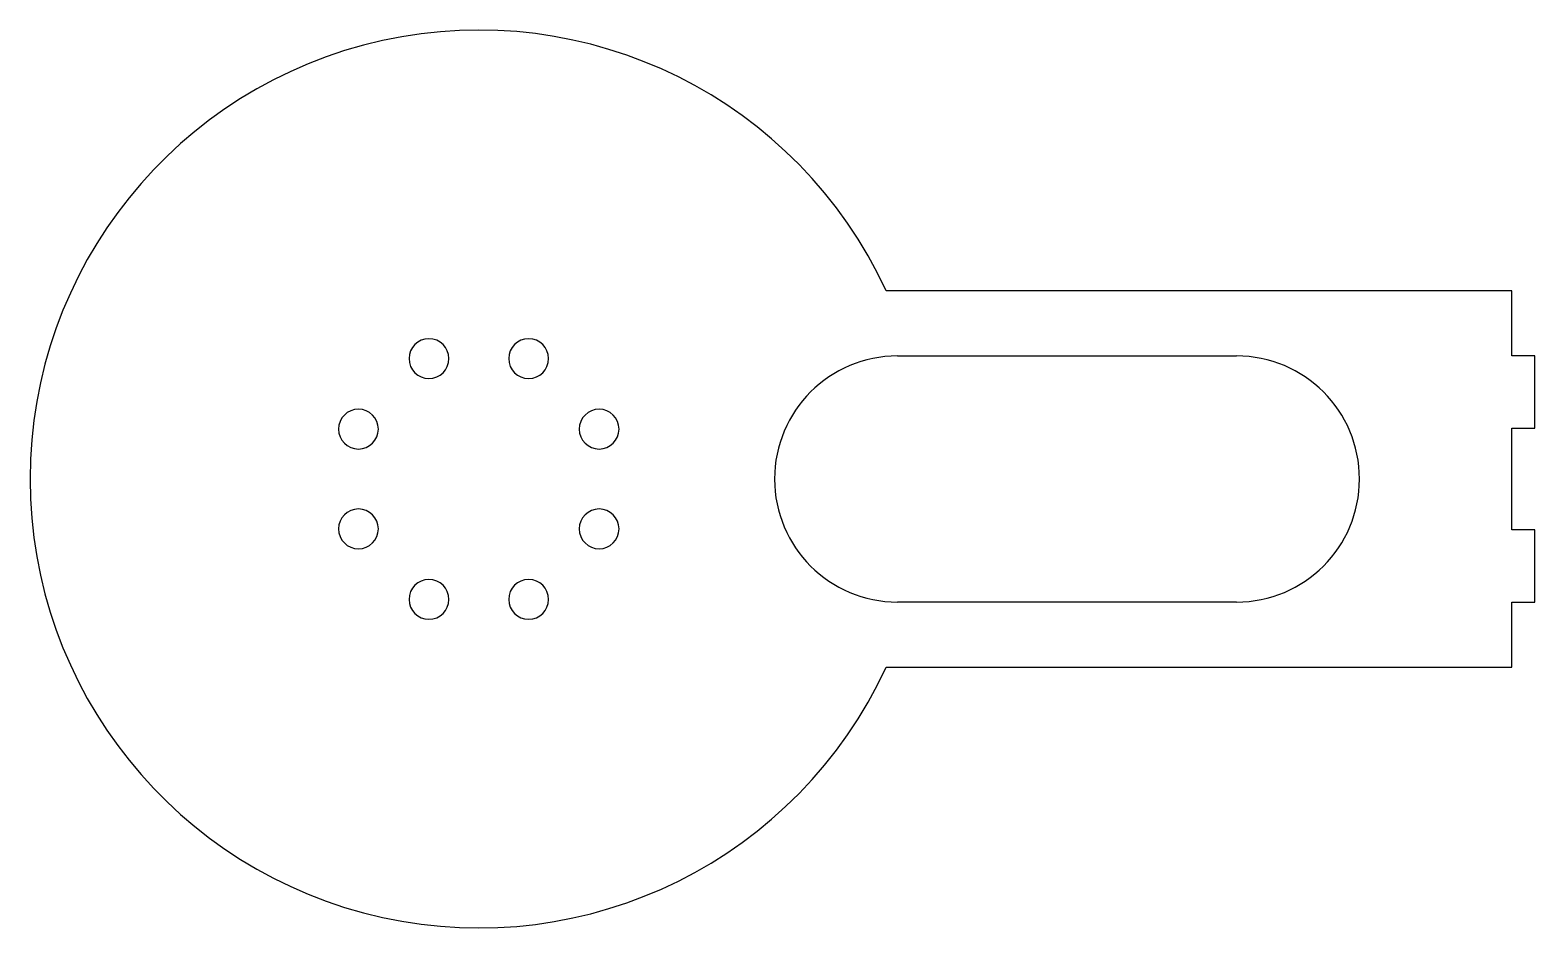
# Model space of a CAD drawing. Header units: millimetres. Extents: x 0 to 208, y 0 to 124.
import ezdxf

# ---------------------------------------------------------------- set-up
doc = ezdxf.new("R2010")
doc.units = ezdxf.units.MM

msp = doc.modelspace()

# ---------------------------------------------------------------- linework, layer by layer
at = {"layer": 'CUT'}
for p, q in [((204.75, 88), (118.285, 88)), ((204.75, 79), (204.75, 88)), ((119.8625, 79), (166.6875, 79)), ((207.925, 79), (204.75, 79)), ((207.925, 69), (207.925, 79)), ((204.75, 55), (204.75, 69)), ((204.75, 69), (207.925, 69)), ((207.925, 55), (204.75, 55)), ((207.925, 45), (207.925, 55)), ((166.6875, 45), (119.8625, 45)), ((204.75, 36), (204.75, 45)), ((204.75, 45), (207.925, 45)), ((118.285, 36), (204.75, 36))]:
    msp.add_line(p, q, dxfattribs=at)
for centre, radius, start, end in [((62, 62), 62, 24.7939, 335.2061), ((55.1117, 78.6298), 2.75, 0, 180), ((68.8883, 78.6298), 2.75, 0, 180), ((55.1117, 78.6298), 2.75, 180, 0), ((68.8883, 78.6298), 2.75, 180, 0), ((119.8625, 62), 17, 90, 270), ((166.6875, 62), 17, 270, 90), ((45.3702, 68.8883), 2.75, 0, 180), ((78.6298, 68.8883), 2.75, 0, 180), ((45.3702, 68.8883), 2.75, 180, 0), ((78.6298, 68.8883), 2.75, 180, 0), ((45.3702, 55.1117), 2.75, 0, 180), ((78.6298, 55.1117), 2.75, 0, 180), ((45.3702, 55.1117), 2.75, 180, 0), ((78.6298, 55.1117), 2.75, 180, 0), ((55.1117, 45.3702), 2.75, 0, 180), ((68.8883, 45.3702), 2.75, 0, 180), ((55.1117, 45.3702), 2.75, 180, 0), ((68.8883, 45.3702), 2.75, 180, 0)]:
    msp.add_arc(centre, radius, start, end, dxfattribs=at)

doc.saveas('drawing.dxf')
